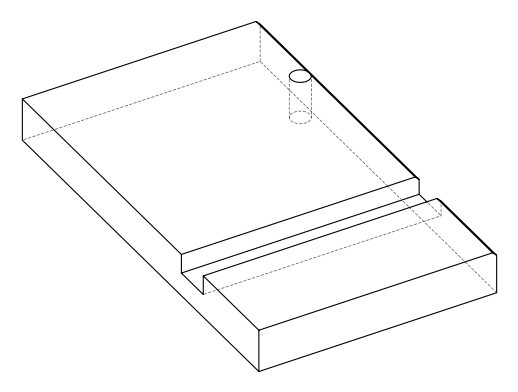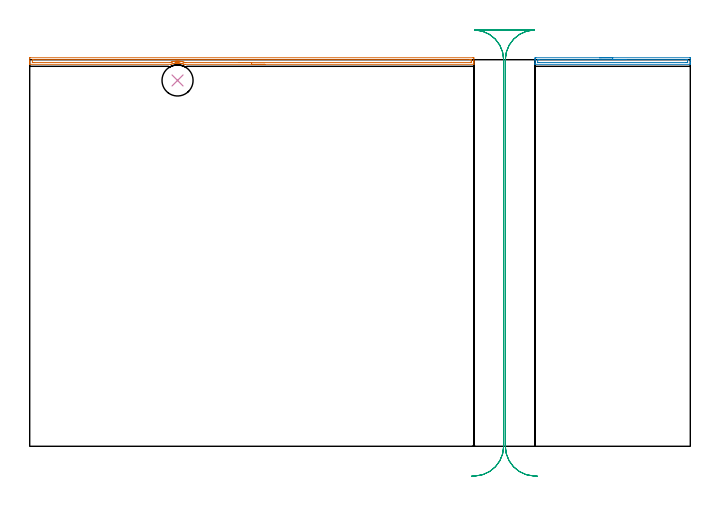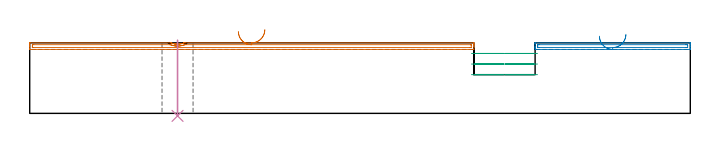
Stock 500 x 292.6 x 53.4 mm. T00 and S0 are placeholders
(PLAN: 4 operations, 2 tool changes, 12.6 min)
(1 AREA_MILL | FG_CHAMFER_SURFACE | UGT0205_001 | 5.57 min | 4246 mm3)
(2 AREA_MILL_1 | FG_CHAMFER_SURFACE_1 | UGT0205_001 | 2.06 min | 1508 mm3)
(3 MILL_RECTANGULAR_SLOT | SLOT_RECTANGULAR | UGT0201_009 | Follow Part, ap 11.25, ae 75% | 4.69 min | 326553 mm3)
(4 INDEXABLE_INSERT_DRILL_THROUGH_HOLE_FROM_SOLID | STEP1HOLE | NXT0302_018 | 0.23 min | 23164 mm3)
(TOOL UGT0205_001 | Chamfer Mill 20 x 3 x 45 deg. | D20 FL50 Z2)
(TOOL UGT0201_009 | End Mill 45 mm | D45 FL63 Z6)
(TOOL NXT0302_018 | Index. Insert Drill 23.5mm [880-D2350L25-03] | D23.5 PA176 FL71 Z2)
(OP 1 AREA_MILL)
G17 G21 G94 G90
T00 M6
G54
G17 G0 G90 X177.953 Y289.1 S1061 M3
G43 Z63.4 H0
G94 G1 X177.915 Z62.528 F250.
X177.801 Z61.663
X177.612 Z60.812
X177.35 Z59.98
X177.016 Z59.174
X176.613 Z58.4
X176.144 Z57.664
X175.613 Z56.972
X175.024 Z56.329
X174.381 Z55.74
X173.688 Z55.208
X172.953 Z54.74
X172.179 Z54.337
X171.373 Z54.003
X170.541 Z53.741
X169.689 Z53.552
X168.824 Z53.438
X167.953 Z53.4
X117.631
X116.766 Y289.107 Z53.393
X116.738 Y289.112 Z53.388
X116.677 Y289.137 Z53.363
X116.505 Y289.206 Z53.292
X116.232 Y289.309 Z53.184
X115.874 Y289.45 Z53.047
X115.429 Y289.601 Z52.896
X114.981 Y289.733 Z52.764
X114.952 Y289.74 Z52.756
X114.536 Y289.844 Z52.653
X114.089 Y289.934 Z52.563
X113.196 Y290.075 Z52.424
X113.079 Y290.089 Z52.41
X112.961 Y290.1 Z52.4
X112.303 Y290.137 Z52.357
X112.272 Y290.138 Z52.356
X112.136 Y290.144 Z52.353
X112.128 Z52.352
X112.021 Z52.35
X111.909 Y290.145 Z52.353
X111.758 Z52.352
X111.745 Y290.146 Z52.353
X111.379 Y290.131 Z52.366
X111.336 Y290.128 Z52.368
X110.973 Y290.105 Z52.388
X110.839 Y290.098 Z52.397
X110.486 Y290.056 Z52.437
X110.396 Y290.045 Z52.452
X110.278 Y290.029 Z52.47
X110.071 Y290. Z52.499
X109.879 Y289.966 Z52.533
X109.625 Y289.92 Z52.577
X109.178 Y289.823 Z52.674
X108.732 Y289.708 Z52.79
X108.284 Y289.572 Z52.925
X107.839 Y289.419 Z53.08
X107.294 Y289.206 Z53.292
X107.112 Y289.129 Z53.368
X107.039 Y289.105 Z53.39
X106.913 Y289.1 Z53.4
X0.17
X0.01 Y289.102 Z53.388
X0.002 Y289.22 Z53.272
X0. Y289.343 Z53.156
Y289.628 Z52.871
Y290.292 Z52.203
Y291.496 Z51.001
Y292.036 Z50.458
Y293.51 Z48.986
X0.003 Y293.78 Z48.716
X0.01 Y294.093 Z48.403
X0.291 Y294.098 Z48.4
X0.617 Y294.1
X335.583
X335.909 Y294.098
X336.19 Y294.093 Z48.403
X336.2 Y293.78 Z48.716
Y292.036 Z50.458
Y291.496 Z51.001
Y291.164 Z51.332
Y290.624 Z51.872
Y290.292 Z52.203
Y289.628 Z52.871
Y289.343 Z53.156
X336.198 Y289.22 Z53.272
X336.19 Y289.102 Z53.388
X336.03 Y289.1 Z53.4
X167.953
Y290.514 Z51.986
X118.297
X117.632 Y290.516 Z51.984
X117.4 Y290.518 Z51.982
X117.323 Y290.521 Z51.979
X117.218 Y290.551 Z51.949
X117.016 Y290.622 Z51.878
X116.738 Y290.719 Z51.781
X116.075 Y290.94 Z51.56
X115.845 Y291.005 Z51.495
X115.253 Y291.164 Z51.336
X114.952 Y291.23 Z51.27
X114.867 Y291.247 Z51.253
X114.059 Y291.382 Z51.118
X113.793 Y291.423 Z51.077
X113.165 Y291.5 Z51.
X112.798 Y291.523 Z50.977
X112.272 Y291.55 Z50.95
X111.873 Y291.554 Z50.946
X111.379 Y291.542 Z50.958
X111.011 Y291.523 Z50.977
X110.486 Y291.486 Z51.014
X110.191 Y291.452 Z51.048
X109.592 Y291.366 Z51.134
X109.417 Y291.335 Z51.165
X108.699 Y291.199 Z51.301
X108.67 Y291.193 Z51.307
X108.542 Y291.164 Z51.336
X107.961 Y291.012 Z51.488
X107.918 Y291. Z51.5
X107.867 Y290.985 Z51.515
X107.806 Y290.966 Z51.534
X107.29 Y290.796 Z51.704
X106.913 Y290.666 Z51.834
X106.631 Y290.567 Z51.933
X106.513 Y290.525 Z51.975
X106.352 Y290.521 Z51.979
X106.019 Y290.517 Z51.983
X105.791 Y290.515 Z51.985
X3.069 Y290.514 Z51.986
X2.403 Y290.516 Z51.984
X2.172 Y290.518 Z51.982
X2.053 Y290.521 Z51.979
X2.009 Y290.529 Z51.971
X2.007 Y290.554 Z51.946
X2.002 Y290.684 Z51.816
X2. Y292.036 Z50.464
X2.001 Y292.429 Z50.071
X2.005 Y292.561 Z49.939
X2.01 Y292.664 Z49.836
X2.016 Y292.68 Z49.82
X2.03 Y292.682 Z49.818
X2.07 Y292.683 Z49.817
X2.403 Y292.685 Z49.815
X2.631 Y292.686 Z49.814
X333.131
X333.797 Y292.684 Z49.816
X334.028 Y292.683 Z49.817
X334.147 Y292.679 Z49.821
X334.191 Y292.671 Z49.829
X334.193 Y292.646 Z49.854
X334.198 Y292.516 Z49.984
X334.2 Y291.164 Z51.336
X334.199 Y290.771 Z51.729
X334.195 Y290.639 Z51.861
X334.19 Y290.536 Z51.964
X334.184 Y290.52 Z51.98
X334.17 Y290.518 Z51.982
X334.13 Y290.517 Z51.983
X333.797 Y290.515 Z51.985
X333.569 Y290.514 Z51.986
X167.953
X167.081 Z52.024
X166.216 Z52.138
X165.364 Z52.327
X164.532 Z52.589
X163.726 Z52.923
X162.953 Z53.326
X162.217 Z53.794
X161.525 Z54.325
X160.882 Z54.915
X160.292 Z55.558
X159.761 Z56.25
X159.292 Z56.986
X158.89 Z57.76
X158.556 Z58.566
X158.293 Z59.398
X158.105 Z60.249
X157.991 Z61.114
X157.953 Z61.986
G0 Z63.4
M5
M2
(OP 2 AREA_MILL_1)
G17 G21 G94 G90
T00 M6
G54
G17 G0 G90 X431.25 Y294.1 S1061 M3
G43 Z63.4 H0
Z58.4
G94 G1 X431.288 Z57.528 F250.
X431.402 Z56.663
X431.591 Z55.812
X431.853 Z54.98
X432.187 Z54.174
X432.59 Z53.4
X433.058 Z52.664
X433.59 Z51.972
X434.179 Z51.329
X434.822 Z50.739
X435.514 Z50.208
X436.25 Z49.74
X437.024 Z49.337
X437.83 Z49.003
X438.662 Z48.741
X439.514 Z48.552
X440.378 Z48.438
X441.25 Z48.4
X499.371
X499.696 Y294.098
X499.99 Y294.093 Z48.403
X500. Y293.78 Z48.716
Y292.036 Z50.458
Y290.647 Z51.849
Y290.292 Z52.203
Y289.581 Z52.919
Y289.361 Z53.139
X499.998 Y289.229 Z53.263
X499.99 Y289.103 Z53.388
X499.818 Y289.1 Z53.4
X382.682
X382.51 Y289.103 Z53.388
X382.502 Y289.229 Z53.263
X382.5 Y289.361 Z53.139
Y289.581 Z52.919
Y290.292 Z52.203
Y291.52 Z50.977
Y292.036 Z50.458
Y292.65 Z49.845
Y292.908 Z49.587
Y293.522 Z48.974
X382.503 Y293.78 Z48.716
X382.51 Y294.093 Z48.403
X382.804 Y294.098 Z48.4
X383.129 Y294.1
X441.25
Y292.686 Z49.814
X496.916
X497.582 Y292.685 Z49.815
X497.813 Y292.683 Z49.817
X497.94 Y292.679 Z49.821
X497.991 Y292.673 Z49.827
X497.993 Y292.645 Z49.855
X497.998 Y292.503 Z49.997
X498. Y291.164 Z51.336
X497.998 Y290.758 Z51.742
X497.994 Y290.621 Z51.879
X497.989 Y290.521 Z51.979
X497.915 Y290.52 Z51.98
X497.582 Y290.516 Z51.984
X497.354 Y290.515 Z51.985
X496.688 Y290.514 Z51.986
X385.584
X384.918 Y290.515 Z51.985
X384.687 Y290.517 Z51.983
X384.56 Y290.521 Z51.979
X384.509 Y290.527 Z51.973
X384.507 Y290.555 Z51.945
X384.502 Y290.697 Z51.803
X384.5 Y292.036 Z50.464
X384.502 Y292.442 Z50.058
X384.506 Y292.579 Z49.921
X384.511 Y292.679 Z49.821
X384.585 Y292.681 Z49.819
X384.918 Y292.684 Z49.816
X385.146 Y292.685 Z49.815
X385.812 Y292.686 Z49.814
X441.25
X442.122 Z49.852
X442.986 Z49.966
X443.838 Z50.155
X444.67 Z50.417
X445.476 Z50.751
X446.25 Z51.154
X446.986 Z51.623
X447.678 Z52.154
X448.321 Z52.743
X448.91 Z53.386
X449.442 Z54.078
X449.91 Z54.814
X450.313 Z55.588
X450.647 Z56.394
X450.909 Z57.226
X451.098 Z58.078
X451.212 Z58.943
X451.25 Z59.814
G0 Z63.4
M5
M2
(OP 3 MILL_RECTANGULAR_SLOT)
G17 G21 G94 G90
T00 M6
G54
G17 G0 G90 X384.335 Y-22.625 S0 M3
G43 Z63.4 H0
Z45.367
G94 G1 X381.339 Y-22.47 F250.
G2 X360. Y0. R22.5 F500.
G1 Y292.6
G2 X381.829 Y315.09 R22.5
G1 X336.871
G2 X358.7 Y292.6 R22.5
G1 Y0.
G2 X337.361 Y-22.47 R22.5
G1 X334.365 Y-22.625 F250.
G0 X384.335 Z37.333
G1 X381.339 Y-22.47
G2 X360. Y0. R22.5 F500.
G1 Y292.6
G2 X381.829 Y315.09 R22.5
G1 X336.871
G2 X358.7 Y292.6 R22.5
G1 Y0.
G2 X337.361 Y-22.47 R22.5
G1 X334.365 Y-22.625 F250.
G0 X384.335 Z29.3
G1 X381.339 Y-22.47
G2 X360. Y0. R22.5 F500.
G1 Y292.6
G2 X381.829 Y315.09 R22.5
G1 X336.871
G2 X358.7 Y292.6 R22.5
G1 Y0.
G2 X337.361 Y-22.47 R22.5
G1 X334.365 Y-22.625 F250.
G0 Z63.4
M5
M2
(OP 4 INDEXABLE_INSERT_DRILL_THROUGH_HOLE_FROM_SOLID)
G17 G21 G94 G90
T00 M6
G54
G17 G0 G90 X111.9 Y276.9 S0 M3
G43 Z63.4 H1
G94 G81 G98 Z-1.91 F250. R55.4
G80
M5
M2
